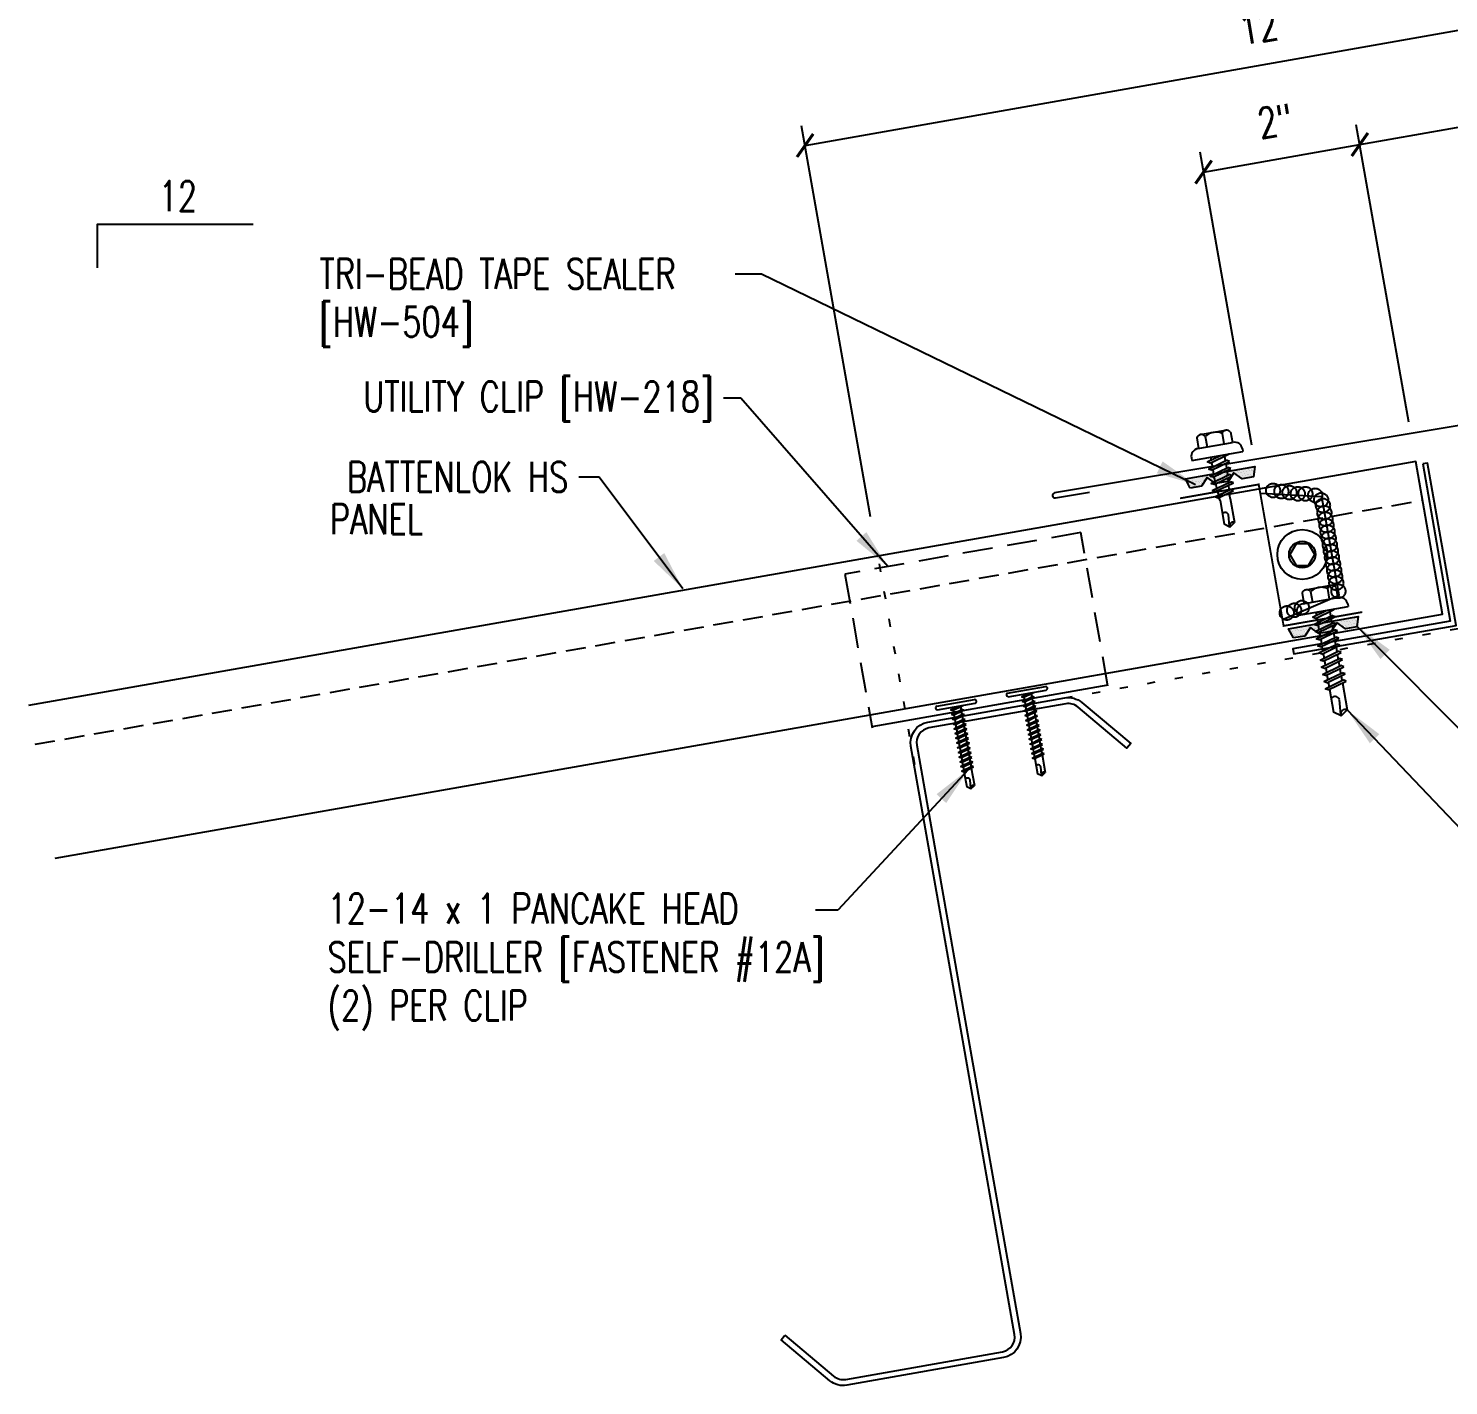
# Model space of a CAD drawing. Header units: inches. Extents: x 0.8 to 46.2, y 15.2 to 41.3.
# Drawn here: x 0.8 to 18.59, y 15.23 to 32.22 of the extents above; entities that cross this region are included whole.
import ezdxf
from ezdxf.enums import TextEntityAlignment as Align

# ---------------------------------------------------------------- set-up
doc = ezdxf.new("R2010")
doc.units = ezdxf.units.IN
doc.header["$MEASUREMENT"] = 0
for name, pattern in [('CENTER2', [1.125, 0.75, -0.125, 0.125, -0.125]), ('DASH2', [0.1875, 0.125, -0.0625]), ('DOT', [0.25, 0, -0.25]), ('HIDDEN2', [0.1875, 0.125, -0.0625])]:
    doc.linetypes.add(name, pattern=pattern)
for name, color, linetype in [('clip', 5, 'Continuous'), ('CLO', 3, 'Continuous'), ('DIM', 2, 'Continuous'), ('FASTENER', 9, 'Continuous'), ('MARK', 1, 'Continuous'), ('PANEL', 11, 'Continuous'), ('PURLIN', 1, 'Continuous'), ('SEALANT', 253, 'CENTER2'), ('STLA', 12, 'Continuous'), ('TAPE', 8, 'Continuous'), ('TEXT', 2, 'Continuous'), ('TRIM', 6, 'Continuous')]:
    doc.layers.add(name, color=color, linetype=linetype)
doc.styles.add('TEXT1', font='ROMANS.shx', dxfattribs={"width": 0.75, "height": 0.375})
doc.dimstyles.new('DETAIL', dxfattribs={"dimscale": 4, "dimtxt": 0.375, "dimasz": 0.0625, "dimexe": 0.0625, "dimexo": 0.125, "dimgap": 0.0625, "dimtad": 1, "dimdec": 4, "dimzin": 3, "dimdsep": 46, "dimlunit": 4, "dimtxsty": 'TEXT1', "dimblk": 'ARCHTICK', "dimcen": 0.0625, "dimclrd": 7, "dimclre": 7, "dimclrt": 2, "dimadec": 0, "dimazin": 0, "dimtfac": 0.59375, "dimtdec": 4, "dimtmove": 0, "dimatfit": 3, "dimfxl": 0, "dimfrac": 2, "dimtolj": 1, "dimtzin": 3, "dimarcsym": 0})
doc.dimstyles.new('DETAIL$7', dxfattribs={"dimscale": 4, "dimtxt": 0.375, "dimasz": 0.125, "dimexe": 0.0625, "dimexo": 0.125, "dimgap": 0.0625, "dimtad": 1, "dimdec": 4, "dimzin": 3, "dimdsep": 46, "dimlunit": 4, "dimtxsty": 'TEXT1', "dimblk": 'ARCHTICK', "dimcen": 0.0625, "dimclrd": 7, "dimclre": 7, "dimclrt": 2, "dimadec": 0, "dimazin": 0, "dimtfac": 0.59375, "dimtdec": 4, "dimtmove": 0, "dimatfit": 3, "dimfxl": 0, "dimfrac": 2, "dimtolj": 1, "dimtzin": 3, "dimarcsym": 0})

# ---------------------------------------------------------------- blocks, each defined once
blk = doc.blocks.new('_ArchTick')
at = {"color": 0, "linetype": 'ByBlock', "const_width": 0.15}
blk.add_lwpolyline([(-0.5, -0.5), (0.5, 0.5)], dxfattribs=at)
blk = doc.blocks.new('*D14')
at = {"layer": 'DEFPOINTS', "color": 0}
for p in [(22.444, 31.64), (18.175, 26.794), (23.517, 25.557)]:
    blk.add_point(p, dxfattribs=at)
at = {"layer": 'DIM', "color": 7, "lineweight": -2}
for p, q in [((23.43, 26.049), (22.4, 31.887)), ((17.475, 30.764), (22.444, 31.64)), ((18.088, 27.286), (17.431, 31.01))]:
    blk.add_line(p, q, dxfattribs=at)
at = {"layer": 'DIM', "color": 7, "lineweight": -2, "xscale": 0.25, "yscale": 0.25, "zscale": 0.25}
for p, rotation in [((22.444, 31.64), 10.00000000000004), ((17.475, 30.764), 190.0000000000001)]:
    blk.add_blockref('_ArchTick', p, dxfattribs=dict(at, rotation=rotation))
at = {"layer": 'DIM', "color": 2, "insert": (19.877, 31.668), "char_height": 0.375, "attachment_point": 5, "rotation": 10, "style": 'TEXT1'}
blk.add_mtext('\\A1;5"', dxfattribs=at)
blk = doc.blocks.new('*D15')
at = {"layer": 'DEFPOINTS', "color": 0}
for p in [(22.237, 32.816), (11.436, 25.609), (23.517, 25.557)]:
    blk.add_point(p, dxfattribs=at)
at = {"layer": 'DIM', "color": 7, "lineweight": -2}
for p, q in [((23.43, 26.049), (22.193, 33.062)), ((10.529, 30.752), (22.237, 32.816)), ((11.349, 26.101), (10.485, 30.998))]:
    blk.add_line(p, q, dxfattribs=at)
at = {"layer": 'DIM', "color": 7, "lineweight": -2, "xscale": 0.25, "yscale": 0.25, "zscale": 0.25}
for p, rotation in [((22.237, 32.816), 10.00000000000004), ((10.529, 30.752), 190.0000000000001)]:
    blk.add_blockref('_ArchTick', p, dxfattribs=dict(at, rotation=rotation))
at = {"layer": 'DIM', "color": 2, "insert": (16.301, 32.25), "char_height": 0.375, "attachment_point": 5, "rotation": 10, "style": 'TEXT1'}
blk.add_mtext('\\A1;12"', dxfattribs=at)
blk = doc.blocks.new('*D16')
at = {"layer": 'DEFPOINTS', "color": 0}
for p in [(17.475, 30.764), (18.175, 26.794), (16.209, 26.509)]:
    blk.add_point(p, dxfattribs=at)
at = {"layer": 'DIM', "color": 7, "lineweight": -2}
for p, q in [((18.088, 27.286), (17.431, 31.01)), ((16.122, 27.001), (15.476, 30.666)), ((15.519, 30.419), (17.475, 30.764))]:
    blk.add_line(p, q, dxfattribs=at)
at = {"layer": 'DIM', "color": 7, "lineweight": -2, "xscale": 0.25, "yscale": 0.25, "zscale": 0.25}
for p, rotation in [((17.475, 30.764), 10.00000000000004), ((15.519, 30.419), 190.0000000000001)]:
    blk.add_blockref('_ArchTick', p, dxfattribs=dict(at, rotation=rotation))
at = {"layer": 'DIM', "color": 2, "insert": (16.415, 31.058), "char_height": 0.375, "attachment_point": 5, "rotation": 10, "style": 'TEXT1'}
blk.add_mtext('\\A1;2"', dxfattribs=at)
blk = doc.blocks.new('A$C23AA14D5')
at = {"layer": 'CLO', "const_width": 0.0239}
blk.add_lwpolyline([(2.284, 0.187), (1.299, 0.014), (0.987, 1.785), (0.002, 1.611)], dxfattribs=at)
at = {"layer": 'CLO'}
blk.add_lwpolyline([(1.285, 0.094), (1.993, 0.397), (1.776, 1.628), (1.007, 1.67)], dxfattribs=at)
blk = doc.blocks.new('MB_DW4')
at = {"layer": 'FASTENER'}
for p, q in [((-0.217, 0.305), (-0.217, 0.171)), ((-0.163, 0.337), (0.159, 0.337)), ((-0.108, 0.305), (-0.108, 0.171)), ((0.105, 0.305), (0.105, 0.171)), ((0.214, 0.305), (0.214, 0.171)), ((-0.326, 0.071), (-0.326, 0.037)), ((-0.326, 0.037), (0.322, 0.037)), ((-0.226, 0.171), (0.214, 0.171)), ((-0.141, -0.014), (0.037, 0.037)), ((-0.105, -0.034), (0.137, 0.035)), ((-0.088, 0.037), (-0.088, 0.001)), ((-0.088, 0.037), (0.085, 0.037)), ((0.085, 0.037), (0.134, 0.037)), ((0.085, 0.02), (0.085, -0.041)), ((0.137, 0.035), (0.134, 0.037)), ((0.322, 0.071), (0.322, 0.037)), ((-0.105, -0.034), (-0.141, -0.014)), ((-0.141, -0.105), (0.102, -0.036)), ((-0.105, -0.125), (-0.141, -0.105)), ((-0.141, -0.196), (0.102, -0.127)), ((-0.105, -0.125), (0.137, -0.056)), ((-0.105, -0.216), (0.137, -0.147)), ((-0.088, -0.029), (-0.088, -0.09)), ((-0.088, -0.12), (-0.088, -0.181)), ((0.085, -0.071), (0.085, -0.131)), ((0.085, -0.162), (0.085, -0.211)), ((0.137, -0.056), (0.102, -0.036)), ((0.137, -0.147), (0.102, -0.127)), ((-0.105, -0.216), (-0.141, -0.196)), ((-0.141, -0.287), (0.102, -0.217)), ((-0.105, -0.307), (-0.141, -0.287)), ((-0.141, -0.378), (0.102, -0.308)), ((-0.105, -0.307), (0.137, -0.238)), ((-0.105, -0.398), (0.137, -0.328)), ((-0.084, -0.27), (-0.088, -0.211)), ((-0.078, -0.36), (-0.082, -0.3)), ((0.071, -0.408), (0.075, -0.346)), ((0.077, -0.315), (0.082, -0.253)), ((0.084, -0.223), (0.085, -0.211)), ((0.137, -0.238), (0.102, -0.217)), ((0.137, -0.328), (0.102, -0.308)), ((-0.105, -0.398), (-0.141, -0.378)), ((-0.122, -0.463), (0.089, -0.403)), ((-0.086, -0.483), (-0.122, -0.463)), ((-0.086, -0.483), (0.124, -0.423)), ((-0.071, -0.449), (-0.075, -0.389)), ((-0.066, -0.516), (-0.069, -0.478)), ((-0.066, -0.516), (-0.066, -0.82)), ((0.063, -0.515), (0.068, -0.439)), ((0.063, -0.516), (0.063, -0.82)), ((0.124, -0.423), (0.089, -0.403)), ((-0.002, -0.866), (-0.066, -0.82)), ((-0.003, -0.854), (0.009, -0.714)), ((-0.002, -0.866), (0.063, -0.82))]:
    blk.add_line(p, q, dxfattribs=at)
for centre, radius, start, end in [((-0.163, 0.274), 0.0628, 29.8754, 150.1246), ((-0.002, 0.141), 0.196, 56.9974, 123.0026), ((0.159, 0.274), 0.0628, 29.8754, 150.1246), ((-0.226, 0.071), 0.1, 90, 180), ((0.222, 0.071), 0.1, 0, 90), ((0.073, -0.516), 0.01, 175.9484, 180), ((-0.036, -0.723), 0.0461, 11.1445, 130.906), ((0.039, -0.855), 0.0422, 55.4585, 194.8454)]:
    blk.add_arc(centre, radius, start, end, dxfattribs=at)
blk = doc.blocks.new('*X6')
at = {"color": 0}
for p, q in [((-0.434, 0.135), (-0.434, 0.135)), ((-0.434, 0.123), (-0.434, 0.123)), ((-0.422, 0.141), (-0.422, 0.141)), ((-0.422, 0.129), (-0.422, 0.129)), ((-0.422, 0.117), (-0.422, 0.117)), ((-0.422, 0.105), (-0.422, 0.105)), ((-0.422, 0.094), (-0.422, 0.094)), ((-0.422, 0.082), (-0.422, 0.082)), ((-0.41, 0.135), (-0.41, 0.135)), ((-0.41, 0.123), (-0.41, 0.123)), ((-0.41, 0.111), (-0.41, 0.111)), ((-0.41, 0.1), (-0.41, 0.1)), ((-0.41, 0.088), (-0.41, 0.088)), ((-0.41, 0.076), (-0.41, 0.076)), ((-0.41, 0.064), (-0.41, 0.064)), ((-0.41, 0.053), (-0.41, 0.053)), ((-0.41, 0.041), (-0.41, 0.041)), ((-0.398, 0.141), (-0.398, 0.141)), ((-0.398, 0.129), (-0.398, 0.129)), ((-0.398, 0.117), (-0.398, 0.117)), ((-0.398, 0.105), (-0.398, 0.105)), ((-0.398, 0.094), (-0.398, 0.094)), ((-0.398, 0.082), (-0.398, 0.082)), ((-0.398, 0.07), (-0.398, 0.07)), ((-0.398, 0.059), (-0.398, 0.059)), ((-0.398, 0.047), (-0.398, 0.047)), ((-0.398, 0.035), (-0.398, 0.035)), ((-0.398, 0.023), (-0.398, 0.023)), ((-0.387, 0.135), (-0.387, 0.135)), ((-0.387, 0.123), (-0.387, 0.123)), ((-0.387, 0.111), (-0.387, 0.111)), ((-0.387, 0.1), (-0.387, 0.1)), ((-0.387, 0.088), (-0.387, 0.088)), ((-0.387, 0.076), (-0.387, 0.076)), ((-0.387, 0.064), (-0.387, 0.064)), ((-0.387, 0.053), (-0.387, 0.053)), ((-0.387, 0.041), (-0.387, 0.041)), ((-0.387, 0.029), (-0.387, 0.029)), ((-0.375, 0.141), (-0.375, 0.141)), ((-0.375, 0.129), (-0.375, 0.129)), ((-0.375, 0.117), (-0.375, 0.117)), ((-0.375, 0.105), (-0.375, 0.105)), ((-0.375, 0.094), (-0.375, 0.094)), ((-0.375, 0.082), (-0.375, 0.082)), ((-0.375, 0.07), (-0.375, 0.07)), ((-0.375, 0.059), (-0.375, 0.059)), ((-0.375, 0.047), (-0.375, 0.047)), ((-0.375, 0.035), (-0.375, 0.035)), ((-0.375, 0.023), (-0.375, 0.023)), ((-0.363, 0.135), (-0.363, 0.135)), ((-0.363, 0.123), (-0.363, 0.123)), ((-0.363, 0.111), (-0.363, 0.111)), ((-0.363, 0.1), (-0.363, 0.1)), ((-0.363, 0.088), (-0.363, 0.088)), ((-0.363, 0.076), (-0.363, 0.076)), ((-0.363, 0.064), (-0.363, 0.064)), ((-0.363, 0.053), (-0.363, 0.053)), ((-0.363, 0.041), (-0.363, 0.041)), ((-0.363, 0.029), (-0.363, 0.029)), ((-0.352, 0.141), (-0.352, 0.141)), ((-0.352, 0.129), (-0.352, 0.129)), ((-0.352, 0.117), (-0.352, 0.117)), ((-0.352, 0.105), (-0.352, 0.105)), ((-0.352, 0.094), (-0.352, 0.094)), ((-0.352, 0.082), (-0.352, 0.082)), ((-0.352, 0.07), (-0.352, 0.07)), ((-0.352, 0.059), (-0.352, 0.059)), ((-0.352, 0.047), (-0.352, 0.047)), ((-0.352, 0.035), (-0.352, 0.035)), ((-0.352, 0.023), (-0.352, 0.023)), ((-0.34, 0.135), (-0.34, 0.135)), ((-0.34, 0.123), (-0.34, 0.123)), ((-0.34, 0.111), (-0.34, 0.111)), ((-0.34, 0.1), (-0.34, 0.1)), ((-0.34, 0.088), (-0.34, 0.088)), ((-0.34, 0.076), (-0.34, 0.076)), ((-0.34, 0.064), (-0.34, 0.064)), ((-0.34, 0.053), (-0.34, 0.053)), ((-0.34, 0.041), (-0.34, 0.041)), ((-0.34, 0.029), (-0.34, 0.029)), ((-0.328, 0.141), (-0.328, 0.141)), ((-0.328, 0.129), (-0.328, 0.129)), ((-0.328, 0.117), (-0.328, 0.117)), ((-0.328, 0.105), (-0.328, 0.105)), ((-0.328, 0.094), (-0.328, 0.094)), ((-0.328, 0.082), (-0.328, 0.082)), ((-0.328, 0.07), (-0.328, 0.07)), ((-0.328, 0.059), (-0.328, 0.059)), ((-0.328, 0.047), (-0.328, 0.047)), ((-0.328, 0.035), (-0.328, 0.035)), ((-0.328, 0.023), (-0.328, 0.023)), ((-0.316, 0.135), (-0.316, 0.135)), ((-0.316, 0.123), (-0.316, 0.123)), ((-0.316, 0.111), (-0.316, 0.111)), ((-0.316, 0.1), (-0.316, 0.1)), ((-0.316, 0.088), (-0.316, 0.088)), ((-0.316, 0.076), (-0.316, 0.076)), ((-0.316, 0.064), (-0.316, 0.064)), ((-0.316, 0.053), (-0.316, 0.053)), ((-0.316, 0.041), (-0.316, 0.041)), ((-0.316, 0.029), (-0.316, 0.029)), ((-0.305, 0.141), (-0.305, 0.141)), ((-0.305, 0.129), (-0.305, 0.129)), ((-0.305, 0.117), (-0.305, 0.117)), ((-0.305, 0.105), (-0.305, 0.105)), ((-0.305, 0.094), (-0.305, 0.094)), ((-0.305, 0.082), (-0.305, 0.082)), ((-0.305, 0.07), (-0.305, 0.07)), ((-0.305, 0.059), (-0.305, 0.059)), ((-0.305, 0.047), (-0.305, 0.047)), ((-0.305, 0.035), (-0.305, 0.035)), ((-0.305, 0.023), (-0.305, 0.023)), ((-0.293, 0.135), (-0.293, 0.135)), ((-0.293, 0.123), (-0.293, 0.123)), ((-0.293, 0.111), (-0.293, 0.111)), ((-0.293, 0.1), (-0.293, 0.1)), ((-0.293, 0.088), (-0.293, 0.088)), ((-0.293, 0.076), (-0.293, 0.076)), ((-0.293, 0.064), (-0.293, 0.064)), ((-0.293, 0.053), (-0.293, 0.053)), ((-0.293, 0.041), (-0.293, 0.041)), ((-0.293, 0.029), (-0.293, 0.029)), ((-0.281, 0.141), (-0.281, 0.141)), ((-0.281, 0.129), (-0.281, 0.129)), ((-0.281, 0.117), (-0.281, 0.117)), ((-0.281, 0.105), (-0.281, 0.105)), ((-0.281, 0.094), (-0.281, 0.094)), ((-0.281, 0.082), (-0.281, 0.082)), ((-0.281, 0.07), (-0.281, 0.07)), ((-0.281, 0.059), (-0.281, 0.059)), ((-0.281, 0.047), (-0.281, 0.047)), ((-0.281, 0.035), (-0.281, 0.035)), ((-0.281, 0.023), (-0.281, 0.023)), ((-0.27, 0.135), (-0.27, 0.135)), ((-0.27, 0.123), (-0.27, 0.123)), ((-0.27, 0.111), (-0.27, 0.111)), ((-0.27, 0.1), (-0.27, 0.1)), ((-0.27, 0.088), (-0.27, 0.088)), ((-0.27, 0.076), (-0.27, 0.076)), ((-0.27, 0.064), (-0.27, 0.064)), ((-0.27, 0.053), (-0.27, 0.053)), ((-0.27, 0.041), (-0.27, 0.041)), ((-0.27, 0.029), (-0.27, 0.029)), ((-0.258, 0.141), (-0.258, 0.141)), ((-0.258, 0.129), (-0.258, 0.129)), ((-0.258, 0.117), (-0.258, 0.117)), ((-0.258, 0.105), (-0.258, 0.105)), ((-0.258, 0.094), (-0.258, 0.094)), ((-0.258, 0.082), (-0.258, 0.082)), ((-0.258, 0.07), (-0.258, 0.07)), ((-0.258, 0.059), (-0.258, 0.059)), ((-0.258, 0.047), (-0.258, 0.047)), ((-0.258, 0.035), (-0.258, 0.035)), ((-0.258, 0.023), (-0.258, 0.023)), ((-0.246, 0.135), (-0.246, 0.135)), ((-0.246, 0.123), (-0.246, 0.123)), ((-0.246, 0.111), (-0.246, 0.111)), ((-0.246, 0.1), (-0.246, 0.1)), ((-0.246, 0.088), (-0.246, 0.088)), ((-0.246, 0.076), (-0.246, 0.076)), ((-0.246, 0.064), (-0.246, 0.064)), ((-0.246, 0.053), (-0.246, 0.053)), ((-0.246, 0.041), (-0.246, 0.041)), ((-0.234, 0.141), (-0.234, 0.141)), ((-0.234, 0.129), (-0.234, 0.129)), ((-0.234, 0.117), (-0.234, 0.117)), ((-0.234, 0.105), (-0.234, 0.105)), ((-0.234, 0.094), (-0.234, 0.094)), ((-0.234, 0.082), (-0.234, 0.082)), ((-0.234, 0.07), (-0.234, 0.07)), ((-0.234, 0.059), (-0.234, 0.059)), ((-0.234, 0.047), (-0.234, 0.047)), ((-0.223, 0.135), (-0.223, 0.135)), ((-0.223, 0.123), (-0.223, 0.123)), ((-0.223, 0.111), (-0.223, 0.111)), ((-0.223, 0.1), (-0.223, 0.1)), ((-0.223, 0.088), (-0.223, 0.088)), ((-0.223, 0.076), (-0.223, 0.076)), ((-0.223, 0.064), (-0.223, 0.064)), ((-0.211, 0.141), (-0.211, 0.141)), ((-0.211, 0.129), (-0.211, 0.129)), ((-0.211, 0.117), (-0.211, 0.117)), ((-0.211, 0.105), (-0.211, 0.105)), ((-0.211, 0.094), (-0.211, 0.094)), ((-0.211, 0.082), (-0.211, 0.082)), ((-0.211, 0.07), (-0.211, 0.07)), ((-0.199, 0.135), (-0.199, 0.135)), ((-0.199, 0.123), (-0.199, 0.123)), ((-0.199, 0.111), (-0.199, 0.111)), ((-0.199, 0.1), (-0.199, 0.1)), ((-0.199, 0.088), (-0.199, 0.088)), ((-0.188, 0.141), (-0.188, 0.141)), ((-0.188, 0.129), (-0.188, 0.129)), ((-0.188, 0.117), (-0.188, 0.117)), ((-0.188, 0.105), (-0.188, 0.105)), ((-0.188, 0.094), (-0.188, 0.094)), ((-0.176, 0.135), (-0.176, 0.135)), ((-0.176, 0.123), (-0.176, 0.123)), ((-0.176, 0.111), (-0.176, 0.111)), ((-0.164, 0.141), (-0.164, 0.141)), ((-0.164, 0.129), (-0.164, 0.129)), ((-0.164, 0.117), (-0.164, 0.117)), ((-0.164, 0.105), (-0.164, 0.105)), ((-0.152, 0.135), (-0.152, 0.135)), ((-0.152, 0.123), (-0.152, 0.123)), ((-0.152, 0.111), (-0.152, 0.111)), ((-0.152, 0.1), (-0.152, 0.1)), ((-0.141, 0.141), (-0.141, 0.141)), ((-0.141, 0.129), (-0.141, 0.129)), ((-0.141, 0.117), (-0.141, 0.117)), ((-0.141, 0.105), (-0.141, 0.105)), ((-0.141, 0.094), (-0.141, 0.094)), ((-0.141, 0.082), (-0.141, 0.082)), ((-0.129, 0.135), (-0.129, 0.135)), ((-0.129, 0.123), (-0.129, 0.123)), ((-0.129, 0.111), (-0.129, 0.111)), ((-0.129, 0.1), (-0.129, 0.1)), ((-0.129, 0.088), (-0.129, 0.088)), ((-0.129, 0.076), (-0.129, 0.076)), ((-0.117, 0.141), (-0.117, 0.141)), ((-0.117, 0.129), (-0.117, 0.129)), ((-0.117, 0.117), (-0.117, 0.117)), ((-0.117, 0.105), (-0.117, 0.105)), ((-0.117, 0.094), (-0.117, 0.094)), ((-0.117, 0.082), (-0.117, 0.082)), ((-0.117, 0.07), (-0.117, 0.07)), ((-0.117, 0.059), (-0.117, 0.059)), ((-0.105, 0.135), (-0.105, 0.135)), ((-0.105, 0.123), (-0.105, 0.123)), ((-0.105, 0.111), (-0.105, 0.111)), ((-0.105, 0.1), (-0.105, 0.1)), ((-0.105, 0.088), (-0.105, 0.088)), ((-0.105, 0.076), (-0.105, 0.076)), ((-0.105, 0.064), (-0.105, 0.064)), ((-0.105, 0.053), (-0.105, 0.053)), ((-0.094, 0.141), (-0.094, 0.141)), ((-0.094, 0.129), (-0.094, 0.129)), ((-0.094, 0.117), (-0.094, 0.117)), ((-0.094, 0.105), (-0.094, 0.105)), ((-0.094, 0.094), (-0.094, 0.094)), ((-0.094, 0.082), (-0.094, 0.082)), ((-0.094, 0.07), (-0.094, 0.07)), ((-0.094, 0.059), (-0.094, 0.059)), ((-0.094, 0.047), (-0.094, 0.047)), ((-0.094, 0.035), (-0.094, 0.035)), ((-0.082, 0.135), (-0.082, 0.135)), ((-0.082, 0.123), (-0.082, 0.123)), ((-0.082, 0.111), (-0.082, 0.111)), ((-0.082, 0.1), (-0.082, 0.1)), ((-0.082, 0.088), (-0.082, 0.088)), ((-0.082, 0.076), (-0.082, 0.076)), ((-0.082, 0.064), (-0.082, 0.064)), ((-0.082, 0.053), (-0.082, 0.053)), ((-0.082, 0.041), (-0.082, 0.041)), ((-0.082, 0.029), (-0.082, 0.029)), ((-0.07, 0.141), (-0.07, 0.141)), ((-0.07, 0.129), (-0.07, 0.129)), ((-0.07, 0.117), (-0.07, 0.117)), ((-0.07, 0.105), (-0.07, 0.105)), ((-0.07, 0.094), (-0.07, 0.094)), ((-0.07, 0.082), (-0.07, 0.082)), ((-0.07, 0.07), (-0.07, 0.07)), ((-0.07, 0.059), (-0.07, 0.059)), ((-0.07, 0.047), (-0.07, 0.047)), ((-0.07, 0.035), (-0.07, 0.035)), ((-0.07, 0.023), (-0.07, 0.023)), ((-0.059, 0.135), (-0.059, 0.135)), ((-0.059, 0.123), (-0.059, 0.123)), ((-0.059, 0.111), (-0.059, 0.111)), ((-0.059, 0.1), (-0.059, 0.1)), ((-0.059, 0.088), (-0.059, 0.088)), ((-0.059, 0.076), (-0.059, 0.076)), ((-0.059, 0.064), (-0.059, 0.064)), ((-0.059, 0.053), (-0.059, 0.053)), ((-0.059, 0.041), (-0.059, 0.041)), ((-0.059, 0.029), (-0.059, 0.029)), ((-0.047, 0.141), (-0.047, 0.141)), ((-0.047, 0.129), (-0.047, 0.129)), ((-0.047, 0.117), (-0.047, 0.117)), ((-0.047, 0.105), (-0.047, 0.105)), ((-0.047, 0.094), (-0.047, 0.094)), ((-0.047, 0.082), (-0.047, 0.082)), ((-0.047, 0.07), (-0.047, 0.07)), ((-0.047, 0.059), (-0.047, 0.059)), ((-0.047, 0.047), (-0.047, 0.047)), ((-0.047, 0.035), (-0.047, 0.035)), ((-0.047, 0.023), (-0.047, 0.023)), ((-0.035, 0.135), (-0.035, 0.135)), ((-0.035, 0.123), (-0.035, 0.123)), ((-0.035, 0.111), (-0.035, 0.111)), ((-0.035, 0.1), (-0.035, 0.1)), ((-0.035, 0.088), (-0.035, 0.088)), ((-0.035, 0.076), (-0.035, 0.076)), ((-0.035, 0.064), (-0.035, 0.064)), ((-0.035, 0.053), (-0.035, 0.053)), ((-0.035, 0.041), (-0.035, 0.041)), ((-0.035, 0.029), (-0.035, 0.029)), ((-0.023, 0.141), (-0.023, 0.141)), ((-0.023, 0.129), (-0.023, 0.129)), ((-0.023, 0.117), (-0.023, 0.117)), ((-0.023, 0.105), (-0.023, 0.105)), ((-0.023, 0.094), (-0.023, 0.094)), ((-0.023, 0.082), (-0.023, 0.082)), ((-0.023, 0.07), (-0.023, 0.07)), ((-0.023, 0.059), (-0.023, 0.059)), ((-0.023, 0.047), (-0.023, 0.047)), ((-0.023, 0.035), (-0.023, 0.035)), ((-0.023, 0.023), (-0.023, 0.023)), ((-0.012, 0.135), (-0.012, 0.135)), ((-0.012, 0.123), (-0.012, 0.123)), ((-0.012, 0.111), (-0.012, 0.111)), ((-0.012, 0.1), (-0.012, 0.1)), ((-0.012, 0.088), (-0.012, 0.088)), ((-0.012, 0.076), (-0.012, 0.076)), ((-0.012, 0.064), (-0.012, 0.064)), ((-0.012, 0.053), (-0.012, 0.053)), ((-0.012, 0.041), (-0.012, 0.041)), ((-0.012, 0.029), (-0.012, 0.029)), ((0, 0.141), (0, 0.141)), ((0, 0.129), (0, 0.129)), ((0, 0.117), (0, 0.117)), ((0, 0.105), (0, 0.105)), ((0, 0.094), (0, 0.094)), ((0, 0.082), (0, 0.082)), ((0, 0.07), (0, 0.07)), ((0, 0.059), (0, 0.059)), ((0, 0.047), (0, 0.047)), ((0, 0.035), (0, 0.035)), ((0, 0.023), (0, 0.023)), ((0.012, 0.135), (0.012, 0.135)), ((0.012, 0.123), (0.012, 0.123)), ((0.012, 0.111), (0.012, 0.111)), ((0.012, 0.1), (0.012, 0.1)), ((0.012, 0.088), (0.012, 0.088)), ((0.012, 0.076), (0.012, 0.076)), ((0.012, 0.064), (0.012, 0.064)), ((0.012, 0.053), (0.012, 0.053)), ((0.012, 0.041), (0.012, 0.041)), ((0.012, 0.029), (0.012, 0.029)), ((0.023, 0.141), (0.023, 0.141)), ((0.023, 0.129), (0.023, 0.129)), ((0.023, 0.117), (0.023, 0.117)), ((0.023, 0.105), (0.023, 0.105)), ((0.023, 0.094), (0.023, 0.094)), ((0.023, 0.082), (0.023, 0.082)), ((0.023, 0.07), (0.023, 0.07)), ((0.023, 0.059), (0.023, 0.059)), ((0.023, 0.047), (0.023, 0.047)), ((0.023, 0.035), (0.023, 0.035)), ((0.023, 0.023), (0.023, 0.023)), ((0.035, 0.135), (0.035, 0.135)), ((0.035, 0.123), (0.035, 0.123)), ((0.035, 0.111), (0.035, 0.111)), ((0.035, 0.1), (0.035, 0.1)), ((0.035, 0.088), (0.035, 0.088)), ((0.035, 0.076), (0.035, 0.076)), ((0.035, 0.064), (0.035, 0.064)), ((0.035, 0.053), (0.035, 0.053)), ((0.035, 0.041), (0.035, 0.041)), ((0.035, 0.029), (0.035, 0.029)), ((0.047, 0.141), (0.047, 0.141)), ((0.047, 0.129), (0.047, 0.129)), ((0.047, 0.117), (0.047, 0.117)), ((0.047, 0.105), (0.047, 0.105)), ((0.047, 0.094), (0.047, 0.094)), ((0.047, 0.082), (0.047, 0.082)), ((0.047, 0.07), (0.047, 0.07)), ((0.047, 0.059), (0.047, 0.059)), ((0.047, 0.047), (0.047, 0.047)), ((0.047, 0.035), (0.047, 0.035)), ((0.047, 0.023), (0.047, 0.023)), ((0.059, 0.135), (0.059, 0.135)), ((0.059, 0.123), (0.059, 0.123)), ((0.059, 0.111), (0.059, 0.111)), ((0.059, 0.1), (0.059, 0.1)), ((0.059, 0.088), (0.059, 0.088)), ((0.059, 0.076), (0.059, 0.076)), ((0.059, 0.064), (0.059, 0.064)), ((0.059, 0.053), (0.059, 0.053)), ((0.059, 0.041), (0.059, 0.041)), ((0.059, 0.029), (0.059, 0.029)), ((0.07, 0.141), (0.07, 0.141)), ((0.07, 0.129), (0.07, 0.129)), ((0.07, 0.117), (0.07, 0.117)), ((0.07, 0.105), (0.07, 0.105)), ((0.07, 0.094), (0.07, 0.094)), ((0.07, 0.082), (0.07, 0.082)), ((0.07, 0.07), (0.07, 0.07)), ((0.07, 0.059), (0.07, 0.059)), ((0.07, 0.047), (0.07, 0.047)), ((0.07, 0.035), (0.07, 0.035)), ((0.07, 0.023), (0.07, 0.023)), ((0.082, 0.135), (0.082, 0.135)), ((0.082, 0.123), (0.082, 0.123)), ((0.082, 0.111), (0.082, 0.111)), ((0.082, 0.1), (0.082, 0.1)), ((0.082, 0.088), (0.082, 0.088)), ((0.082, 0.076), (0.082, 0.076)), ((0.082, 0.064), (0.082, 0.064)), ((0.082, 0.053), (0.082, 0.053)), ((0.082, 0.041), (0.082, 0.041)), ((0.082, 0.029), (0.082, 0.029)), ((0.094, 0.141), (0.094, 0.141)), ((0.094, 0.129), (0.094, 0.129)), ((0.094, 0.117), (0.094, 0.117)), ((0.094, 0.105), (0.094, 0.105)), ((0.094, 0.094), (0.094, 0.094)), ((0.094, 0.082), (0.094, 0.082)), ((0.094, 0.07), (0.094, 0.07)), ((0.094, 0.059), (0.094, 0.059)), ((0.094, 0.047), (0.094, 0.047)), ((0.094, 0.035), (0.094, 0.035)), ((0.105, 0.135), (0.105, 0.135)), ((0.105, 0.123), (0.105, 0.123)), ((0.105, 0.111), (0.105, 0.111)), ((0.105, 0.1), (0.105, 0.1)), ((0.105, 0.088), (0.105, 0.088)), ((0.105, 0.076), (0.105, 0.076)), ((0.105, 0.064), (0.105, 0.064)), ((0.105, 0.053), (0.105, 0.053)), ((0.117, 0.141), (0.117, 0.141)), ((0.117, 0.129), (0.117, 0.129)), ((0.117, 0.117), (0.117, 0.117)), ((0.117, 0.105), (0.117, 0.105)), ((0.117, 0.094), (0.117, 0.094)), ((0.117, 0.082), (0.117, 0.082)), ((0.117, 0.07), (0.117, 0.07)), ((0.117, 0.059), (0.117, 0.059)), ((0.129, 0.135), (0.129, 0.135)), ((0.129, 0.123), (0.129, 0.123)), ((0.129, 0.111), (0.129, 0.111)), ((0.129, 0.1), (0.129, 0.1)), ((0.129, 0.088), (0.129, 0.088)), ((0.129, 0.076), (0.129, 0.076)), ((0.141, 0.141), (0.141, 0.141)), ((0.141, 0.129), (0.141, 0.129)), ((0.141, 0.117), (0.141, 0.117)), ((0.141, 0.105), (0.141, 0.105)), ((0.141, 0.094), (0.141, 0.094)), ((0.141, 0.082), (0.141, 0.082)), ((0.152, 0.135), (0.152, 0.135)), ((0.152, 0.123), (0.152, 0.123)), ((0.152, 0.111), (0.152, 0.111)), ((0.152, 0.1), (0.152, 0.1)), ((0.164, 0.141), (0.164, 0.141)), ((0.164, 0.129), (0.164, 0.129)), ((0.164, 0.117), (0.164, 0.117)), ((0.164, 0.105), (0.164, 0.105)), ((0.176, 0.135), (0.176, 0.135)), ((0.176, 0.123), (0.176, 0.123)), ((0.176, 0.111), (0.176, 0.111)), ((0.188, 0.141), (0.188, 0.141)), ((0.188, 0.129), (0.188, 0.129)), ((0.188, 0.117), (0.188, 0.117)), ((0.188, 0.105), (0.188, 0.105)), ((0.188, 0.094), (0.188, 0.094)), ((0.199, 0.135), (0.199, 0.135)), ((0.199, 0.123), (0.199, 0.123)), ((0.199, 0.111), (0.199, 0.111)), ((0.199, 0.1), (0.199, 0.1)), ((0.199, 0.088), (0.199, 0.088)), ((0.211, 0.141), (0.211, 0.141)), ((0.211, 0.129), (0.211, 0.129)), ((0.211, 0.117), (0.211, 0.117)), ((0.211, 0.105), (0.211, 0.105)), ((0.211, 0.094), (0.211, 0.094)), ((0.211, 0.082), (0.211, 0.082)), ((0.211, 0.07), (0.211, 0.07)), ((0.223, 0.135), (0.223, 0.135)), ((0.223, 0.123), (0.223, 0.123)), ((0.223, 0.111), (0.223, 0.111)), ((0.223, 0.1), (0.223, 0.1)), ((0.223, 0.088), (0.223, 0.088)), ((0.223, 0.076), (0.223, 0.076)), ((0.223, 0.064), (0.223, 0.064)), ((0.234, 0.141), (0.234, 0.141)), ((0.234, 0.129), (0.234, 0.129)), ((0.234, 0.117), (0.234, 0.117)), ((0.234, 0.105), (0.234, 0.105)), ((0.234, 0.094), (0.234, 0.094)), ((0.234, 0.082), (0.234, 0.082)), ((0.234, 0.07), (0.234, 0.07)), ((0.234, 0.059), (0.234, 0.059)), ((0.234, 0.047), (0.234, 0.047)), ((0.246, 0.135), (0.246, 0.135)), ((0.246, 0.123), (0.246, 0.123)), ((0.246, 0.111), (0.246, 0.111)), ((0.246, 0.1), (0.246, 0.1)), ((0.246, 0.088), (0.246, 0.088)), ((0.246, 0.076), (0.246, 0.076)), ((0.246, 0.064), (0.246, 0.064)), ((0.246, 0.053), (0.246, 0.053)), ((0.246, 0.041), (0.246, 0.041)), ((0.258, 0.141), (0.258, 0.141)), ((0.258, 0.129), (0.258, 0.129)), ((0.258, 0.117), (0.258, 0.117)), ((0.258, 0.105), (0.258, 0.105)), ((0.258, 0.094), (0.258, 0.094)), ((0.258, 0.082), (0.258, 0.082)), ((0.258, 0.07), (0.258, 0.07)), ((0.258, 0.059), (0.258, 0.059)), ((0.258, 0.047), (0.258, 0.047)), ((0.258, 0.035), (0.258, 0.035)), ((0.258, 0.023), (0.258, 0.023)), ((0.27, 0.135), (0.27, 0.135)), ((0.27, 0.123), (0.27, 0.123)), ((0.27, 0.111), (0.27, 0.111)), ((0.27, 0.1), (0.27, 0.1)), ((0.27, 0.088), (0.27, 0.088)), ((0.27, 0.076), (0.27, 0.076)), ((0.27, 0.064), (0.27, 0.064)), ((0.27, 0.053), (0.27, 0.053)), ((0.27, 0.041), (0.27, 0.041)), ((0.27, 0.029), (0.27, 0.029)), ((0.281, 0.141), (0.281, 0.141)), ((0.281, 0.129), (0.281, 0.129)), ((0.281, 0.117), (0.281, 0.117)), ((0.281, 0.105), (0.281, 0.105)), ((0.281, 0.094), (0.281, 0.094)), ((0.281, 0.082), (0.281, 0.082)), ((0.281, 0.07), (0.281, 0.07)), ((0.281, 0.059), (0.281, 0.059)), ((0.281, 0.047), (0.281, 0.047)), ((0.281, 0.035), (0.281, 0.035)), ((0.281, 0.023), (0.281, 0.023)), ((0.293, 0.135), (0.293, 0.135)), ((0.293, 0.123), (0.293, 0.123)), ((0.293, 0.111), (0.293, 0.111)), ((0.293, 0.1), (0.293, 0.1)), ((0.293, 0.088), (0.293, 0.088)), ((0.293, 0.076), (0.293, 0.076)), ((0.293, 0.064), (0.293, 0.064)), ((0.293, 0.053), (0.293, 0.053)), ((0.293, 0.041), (0.293, 0.041)), ((0.293, 0.029), (0.293, 0.029)), ((0.305, 0.141), (0.305, 0.141)), ((0.305, 0.129), (0.305, 0.129)), ((0.305, 0.117), (0.305, 0.117)), ((0.305, 0.105), (0.305, 0.105)), ((0.305, 0.094), (0.305, 0.094)), ((0.305, 0.082), (0.305, 0.082)), ((0.305, 0.07), (0.305, 0.07)), ((0.305, 0.059), (0.305, 0.059)), ((0.305, 0.047), (0.305, 0.047)), ((0.305, 0.035), (0.305, 0.035)), ((0.305, 0.023), (0.305, 0.023)), ((0.316, 0.135), (0.316, 0.135)), ((0.316, 0.123), (0.316, 0.123)), ((0.316, 0.111), (0.316, 0.111)), ((0.316, 0.1), (0.316, 0.1)), ((0.316, 0.088), (0.316, 0.088)), ((0.316, 0.076), (0.316, 0.076)), ((0.316, 0.064), (0.316, 0.064)), ((0.316, 0.053), (0.316, 0.053)), ((0.316, 0.041), (0.316, 0.041)), ((0.316, 0.029), (0.316, 0.029)), ((0.328, 0.141), (0.328, 0.141)), ((0.328, 0.129), (0.328, 0.129)), ((0.328, 0.117), (0.328, 0.117)), ((0.328, 0.105), (0.328, 0.105)), ((0.328, 0.094), (0.328, 0.094)), ((0.328, 0.082), (0.328, 0.082)), ((0.328, 0.07), (0.328, 0.07)), ((0.328, 0.059), (0.328, 0.059)), ((0.328, 0.047), (0.328, 0.047)), ((0.328, 0.035), (0.328, 0.035)), ((0.328, 0.023), (0.328, 0.023)), ((0.34, 0.135), (0.34, 0.135)), ((0.34, 0.123), (0.34, 0.123)), ((0.34, 0.111), (0.34, 0.111)), ((0.34, 0.1), (0.34, 0.1)), ((0.34, 0.088), (0.34, 0.088)), ((0.34, 0.076), (0.34, 0.076)), ((0.34, 0.064), (0.34, 0.064)), ((0.34, 0.053), (0.34, 0.053)), ((0.34, 0.041), (0.34, 0.041)), ((0.34, 0.029), (0.34, 0.029)), ((0.352, 0.141), (0.352, 0.141)), ((0.352, 0.129), (0.352, 0.129)), ((0.352, 0.117), (0.352, 0.117)), ((0.352, 0.105), (0.352, 0.105)), ((0.352, 0.094), (0.352, 0.094)), ((0.352, 0.082), (0.352, 0.082)), ((0.352, 0.07), (0.352, 0.07)), ((0.352, 0.059), (0.352, 0.059)), ((0.352, 0.047), (0.352, 0.047)), ((0.352, 0.035), (0.352, 0.035)), ((0.352, 0.023), (0.352, 0.023)), ((0.363, 0.135), (0.363, 0.135)), ((0.363, 0.123), (0.363, 0.123)), ((0.363, 0.111), (0.363, 0.111)), ((0.363, 0.1), (0.363, 0.1)), ((0.363, 0.088), (0.363, 0.088)), ((0.363, 0.076), (0.363, 0.076)), ((0.363, 0.064), (0.363, 0.064)), ((0.363, 0.053), (0.363, 0.053)), ((0.363, 0.041), (0.363, 0.041)), ((0.363, 0.029), (0.363, 0.029)), ((0.375, 0.141), (0.375, 0.141)), ((0.375, 0.129), (0.375, 0.129)), ((0.375, 0.117), (0.375, 0.117)), ((0.375, 0.105), (0.375, 0.105)), ((0.375, 0.094), (0.375, 0.094)), ((0.375, 0.082), (0.375, 0.082)), ((0.375, 0.07), (0.375, 0.07)), ((0.375, 0.059), (0.375, 0.059)), ((0.375, 0.047), (0.375, 0.047)), ((0.375, 0.035), (0.375, 0.035)), ((0.375, 0.023), (0.375, 0.023)), ((0.387, 0.135), (0.387, 0.135)), ((0.387, 0.123), (0.387, 0.123)), ((0.387, 0.111), (0.387, 0.111)), ((0.387, 0.1), (0.387, 0.1)), ((0.387, 0.088), (0.387, 0.088)), ((0.387, 0.076), (0.387, 0.076)), ((0.387, 0.064), (0.387, 0.064)), ((0.387, 0.053), (0.387, 0.053)), ((0.387, 0.041), (0.387, 0.041)), ((0.387, 0.029), (0.387, 0.029)), ((0.398, 0.141), (0.398, 0.141)), ((0.398, 0.129), (0.398, 0.129)), ((0.398, 0.117), (0.398, 0.117)), ((0.398, 0.105), (0.398, 0.105)), ((0.398, 0.094), (0.398, 0.094)), ((0.398, 0.082), (0.398, 0.082)), ((0.398, 0.07), (0.398, 0.07)), ((0.398, 0.059), (0.398, 0.059)), ((0.398, 0.047), (0.398, 0.047)), ((0.398, 0.035), (0.398, 0.035)), ((0.398, 0.023), (0.398, 0.023)), ((0.41, 0.135), (0.41, 0.135)), ((0.41, 0.123), (0.41, 0.123)), ((0.41, 0.111), (0.41, 0.111)), ((0.41, 0.1), (0.41, 0.1)), ((0.41, 0.088), (0.41, 0.088)), ((0.41, 0.076), (0.41, 0.076)), ((0.41, 0.064), (0.41, 0.064)), ((0.41, 0.053), (0.41, 0.053)), ((0.41, 0.041), (0.41, 0.041)), ((0.422, 0.141), (0.422, 0.141)), ((0.422, 0.129), (0.422, 0.129)), ((0.422, 0.117), (0.422, 0.117)), ((0.422, 0.105), (0.422, 0.105)), ((0.422, 0.094), (0.422, 0.094)), ((0.422, 0.082), (0.422, 0.082)), ((0.434, 0.135), (0.434, 0.135)), ((0.434, 0.123), (0.434, 0.123))]:
    blk.add_line(p, q, dxfattribs=at)
blk = doc.blocks.new('MB_DBTAP')
at = {"layer": 'TAPE', "color": 9}
blk.add_lwpolyline([(-0.403, 0.018), (-0.442, 0.141), (0.442, 0.141), (0.403, 0.018), (0.26, 0.018), (0.17, 0.109), (0.079, 0.018), (0, 0.018), (-0.079, 0.018), (-0.17, 0.109), (-0.26, 0.018)], close=True, dxfattribs=at)
at = {"layer": 'TAPE', "color": 251}
blk.add_blockref('*X6', (0, 0), dxfattribs=at)
blk = doc.blocks.new('MB_516W')
blk.add_lwpolyline([(-0.078, 0.135), (-0.156, 0), (-0.078, -0.135), (0.078, -0.135), (0.156, 0), (0.078, 0.135)], close=True)
for radius in [0.312, 0.166]:
    blk.add_circle((0, 0), radius)
blk = doc.blocks.new('dsc-HW-504')
at = {"layer": 'TEXT', "style": 'TEXT1', "width": 0.75}
for s, p in [('TRI-BEAD TAPE SEALER', (0, 0)), ('[HW-504]', (0, -0.6))]:
    blk.add_text(s, height=0.375, dxfattribs=at).set_placement(p)
at = {"layer": 'TEXT', "style": 'TEXT1', "flags": 1}
for tag, p in [('COLOR', (0, -1.2)), ('CALC', (0, -1.2)), ('OPT1', (0, -1.2)), ('OPT2', (0, -1.2)), ('OPT3', (0, -1.2)), ('GAGE', (0, -1.2)), ('SHPLN', (0, -1.2)), ('PART', (0, -1.2)), ('DESCRIPTION', (0, -1.2)), ('MULTIPLE', (0, -1.2)), ('SPARE1', (0, -1.8)), ('SPARE2', (0, -1.8)), ('SPARE3', (0, -1.8)), ('SPARE4', (0, -1.8)), ('SPARE5', (0, -1.8)), ('SPARE6', (0, -1.8)), ('SPARE7', (0, -1.8)), ('SPARE8', (0, -1.8)), ('SPARE9', (0, -1.8)), ('SPARE10', (0, -1.8))]:
    blk.add_attdef(tag, p, '', height=0.375, dxfattribs=at)
blk = doc.blocks.new('slopl1')
at = {"layer": 'MARK', "color": 6}
blk.add_lwpolyline([(0, 0), (0, 0.1368), (0.4871, 0.1368)], dxfattribs=at)
at = {"layer": 'MARK', "color": 2, "style": 'TEXT1', "width": 0.75}
blk.add_text('12', height=0.09375, dxfattribs=at).set_placement((0.1909, 0.1779))
blk.add_attdef('SLOPL1', text='', height=0.0938, dxfattribs=at).set_placement((-0.0549, 0.0243), align=Align.RIGHT)
blk = doc.blocks.new('sd3')
at = {"layer": 'FASTENER'}
for p, q in [((-0.24, 0.082), (0.24, 0.082)), ((-0.24, 0.037), (0.24, 0.037)), ((-0.078, 0.008), (0.023, 0.037)), ((-0.058, -0.003), (-0.078, 0.008)), ((-0.058, -0.003), (0.08, 0.036)), ((-0.048, 0.037), (-0.048, 0.017)), ((0.05, 0.027), (0.05, -0.016)), ((-0.078, -0.052), (0.06, -0.013)), ((-0.058, -0.064), (-0.078, -0.052)), ((-0.078, -0.112), (0.06, -0.073)), ((-0.058, -0.124), (-0.078, -0.112)), ((-0.078, -0.172), (0.06, -0.133)), ((-0.058, -0.184), (-0.078, -0.172)), ((-0.058, -0.064), (0.08, -0.024)), ((-0.058, -0.124), (0.08, -0.084)), ((-0.058, -0.184), (0.08, -0.144)), ((-0.048, -0.001), (-0.048, -0.044)), ((-0.048, -0.061), (-0.048, -0.104)), ((-0.048, -0.121), (-0.048, -0.164)), ((0.05, -0.033), (0.05, -0.076)), ((0.05, -0.093), (0.05, -0.136)), ((0.05, -0.153), (0.05, -0.196)), ((0.08, -0.024), (0.06, -0.013)), ((0.08, -0.084), (0.06, -0.073)), ((0.08, -0.144), (0.06, -0.133)), ((-0.078, -0.232), (0.06, -0.193)), ((-0.058, -0.244), (-0.078, -0.232)), ((-0.078, -0.292), (0.06, -0.253)), ((-0.058, -0.304), (-0.078, -0.292)), ((-0.078, -0.353), (0.06, -0.313)), ((-0.058, -0.364), (-0.078, -0.353)), ((-0.058, -0.244), (0.08, -0.204)), ((-0.058, -0.304), (0.08, -0.264)), ((-0.058, -0.364), (0.08, -0.325)), ((-0.048, -0.181), (-0.048, -0.224)), ((-0.048, -0.241), (-0.048, -0.284)), ((-0.048, -0.301), (-0.048, -0.344)), ((0.05, -0.213), (0.05, -0.256)), ((0.05, -0.273), (0.05, -0.316)), ((0.05, -0.333), (0.05, -0.376)), ((0.08, -0.204), (0.06, -0.193)), ((0.08, -0.264), (0.06, -0.253)), ((0.08, -0.325), (0.06, -0.313)), ((-0.078, -0.413), (0.06, -0.373)), ((-0.058, -0.424), (-0.078, -0.413)), ((-0.078, -0.473), (0.06, -0.433)), ((-0.058, -0.484), (-0.078, -0.473)), ((-0.078, -0.533), (0.06, -0.493)), ((-0.058, -0.544), (-0.078, -0.533)), ((-0.058, -0.424), (0.08, -0.385)), ((-0.058, -0.484), (0.08, -0.445)), ((-0.058, -0.544), (0.08, -0.505)), ((-0.048, -0.361), (-0.048, -0.404)), ((-0.048, -0.421), (-0.048, -0.464)), ((-0.048, -0.481), (-0.048, -0.524)), ((0.05, -0.393), (0.05, -0.436)), ((0.05, -0.453), (0.05, -0.496)), ((0.05, -0.513), (0.05, -0.556)), ((0.08, -0.385), (0.06, -0.373)), ((0.08, -0.445), (0.06, -0.433)), ((0.08, -0.505), (0.06, -0.493)), ((-0.078, -0.593), (0.06, -0.553)), ((-0.058, -0.604), (-0.078, -0.593)), ((-0.078, -0.653), (0.06, -0.614)), ((-0.058, -0.664), (-0.078, -0.653)), ((-0.078, -0.713), (0.06, -0.674)), ((-0.058, -0.604), (0.08, -0.565)), ((-0.058, -0.664), (0.08, -0.625)), ((-0.058, -0.724), (0.08, -0.685)), ((-0.048, -0.541), (-0.048, -0.584)), ((-0.048, -0.601), (-0.048, -0.644)), ((-0.048, -0.662), (-0.048, -0.704)), ((0.05, -0.573), (0.05, -0.616)), ((0.05, -0.634), (0.05, -0.676)), ((0.05, -0.694), (0.05, -0.737)), ((0.08, -0.565), (0.06, -0.553)), ((0.08, -0.625), (0.06, -0.614)), ((0.08, -0.685), (0.06, -0.674)), ((-0.058, -0.724), (-0.078, -0.713)), ((-0.078, -0.773), (0.06, -0.734)), ((-0.058, -0.785), (-0.078, -0.773)), ((-0.058, -0.785), (0.08, -0.745)), ((-0.048, -0.722), (-0.048, -0.765)), ((-0.048, -0.782), (-0.048, -0.977)), ((0.05, -0.754), (0.05, -0.977)), ((0.08, -0.745), (0.06, -0.734)), ((0.001, -1.011), (-0.048, -0.977)), ((0, -1.003), (0.009, -0.896)), ((0.001, -1.011), (0.05, -0.977))]:
    blk.add_line(p, q, dxfattribs=at)
for centre, radius, start, end in [((-0.238, 0.06), 0.0227, 94.6639, 265.3361), ((0.238, 0.06), 0.0227, 274.6639, 85.3361), ((-0.025, -0.903), 0.0349, 11.1445, 130.906), ((0.032, -1.003), 0.032, 55.4585, 194.8454)]:
    blk.add_arc(centre, radius, start, end, dxfattribs=at)
blk = doc.blocks.new('fz7')
at = {"layer": 'FASTENER'}
for p, q in [((-0.215, 0.305), (-0.215, 0.171)), ((-0.161, 0.337), (0.161, 0.337)), ((-0.107, 0.305), (-0.107, 0.171)), ((0.107, 0.305), (0.107, 0.171)), ((0.215, 0.305), (0.215, 0.171)), ((-0.324, 0.071), (-0.324, 0.037)), ((-0.324, 0.037), (0.324, 0.037)), ((-0.224, 0.171), (0.215, 0.171)), ((-0.139, -0.016), (0.046, 0.037)), ((-0.104, -0.036), (0.139, 0.033)), ((-0.086, 0.037), (-0.086, -0.001)), ((-0.086, 0.037), (0.086, 0.037)), ((0.086, 0.037), (0.133, 0.037)), ((0.086, 0.018), (0.086, -0.042)), ((0.139, 0.033), (0.133, 0.037)), ((0.324, 0.071), (0.324, 0.037)), ((-0.104, -0.036), (-0.139, -0.016)), ((-0.139, -0.107), (0.104, -0.038)), ((-0.104, -0.127), (-0.139, -0.107)), ((-0.139, -0.198), (0.104, -0.128)), ((-0.104, -0.127), (0.139, -0.058)), ((-0.104, -0.218), (0.139, -0.149)), ((-0.086, -0.031), (-0.086, -0.092)), ((-0.086, -0.122), (-0.086, -0.183)), ((0.086, -0.073), (0.086, -0.133)), ((0.086, -0.164), (0.086, -0.224)), ((0.139, -0.058), (0.104, -0.038)), ((0.139, -0.149), (0.104, -0.128)), ((-0.104, -0.218), (-0.139, -0.198)), ((-0.139, -0.289), (0.104, -0.219)), ((-0.104, -0.309), (-0.139, -0.289)), ((-0.139, -0.38), (0.104, -0.31)), ((-0.104, -0.309), (0.139, -0.239)), ((-0.104, -0.4), (0.139, -0.33)), ((-0.086, -0.213), (-0.086, -0.274)), ((-0.086, -0.304), (-0.086, -0.364)), ((0.086, -0.255), (0.086, -0.315)), ((0.086, -0.345), (0.086, -0.406)), ((0.139, -0.239), (0.104, -0.219)), ((0.139, -0.33), (0.104, -0.31)), ((-0.104, -0.4), (-0.139, -0.38)), ((-0.139, -0.47), (0.104, -0.401)), ((-0.104, -0.491), (-0.139, -0.47)), ((-0.139, -0.561), (0.104, -0.492)), ((-0.104, -0.491), (0.139, -0.421)), ((-0.104, -0.581), (0.139, -0.512)), ((-0.086, -0.395), (-0.086, -0.455)), ((-0.086, -0.486), (-0.086, -0.546)), ((0.086, -0.436), (0.086, -0.497)), ((0.086, -0.527), (0.086, -0.588)), ((0.139, -0.421), (0.104, -0.401)), ((0.139, -0.512), (0.104, -0.492)), ((-0.104, -0.581), (-0.139, -0.561)), ((-0.139, -0.652), (0.104, -0.583)), ((-0.104, -0.672), (-0.139, -0.652)), ((-0.139, -0.743), (0.104, -0.674)), ((-0.104, -0.672), (0.139, -0.603)), ((-0.104, -0.763), (0.139, -0.694)), ((-0.086, -0.577), (-0.086, -0.637)), ((-0.086, -0.667), (-0.086, -0.728)), ((0.086, -0.618), (0.086, -0.679)), ((0.086, -0.709), (0.086, -0.77)), ((0.139, -0.603), (0.104, -0.583)), ((0.139, -0.694), (0.104, -0.674)), ((-0.104, -0.763), (-0.139, -0.743)), ((-0.139, -0.834), (0.104, -0.765)), ((-0.104, -0.854), (-0.139, -0.834)), ((-0.139, -0.925), (0.104, -0.856)), ((-0.104, -0.854), (0.139, -0.785)), ((-0.104, -0.945), (0.139, -0.876)), ((-0.086, -0.758), (-0.086, -0.819)), ((-0.086, -0.849), (-0.086, -0.91)), ((0.086, -0.8), (0.086, -0.861)), ((0.139, -0.785), (0.104, -0.765)), ((0.139, -0.876), (0.104, -0.856)), ((-0.104, -0.945), (-0.139, -0.925)), ((-0.086, -0.94), (-0.086, -1.232)), ((0.086, -0.891), (0.086, -1.232)), ((0, -1.293), (-0.086, -1.232)), ((-0.002, -1.277), (0.014, -1.091)), ((0, -1.293), (0.086, -1.232))]:
    blk.add_line(p, q, dxfattribs=at)
for centre, radius, start, end in [((-0.161, 0.274), 0.0628, 29.8754, 150.1246), ((0, 0.141), 0.196, 56.9974, 123.0026), ((0.161, 0.274), 0.0628, 29.8754, 150.1246), ((-0.224, 0.071), 0.1, 90, 180), ((0.224, 0.071), 0.1, 0, 90), ((-0.046, -1.102), 0.0615, 11.1445, 130.906), ((0.054, -1.278), 0.0563, 55.4585, 194.8454)]:
    blk.add_arc(centre, radius, start, end, dxfattribs=at)

msp = doc.modelspace()

# ---------------------------------------------------------------- linework, layer by layer
at = {"layer": 'clip', "linetype": 'HIDDEN2', "ltscale": 3}
for p, q in [((13.98243, 25.906), (11.02776, 25.38646)), ((14.32149, 23.9831), (13.98243, 25.906)), ((11.02776, 25.38646), (11.36706, 23.46216))]:
    msp.add_line(p, q, dxfattribs=at)
at = {"layer": 'clip'}
msp.add_lwpolyline([(14.3194, 23.99492), (11.36498, 23.47398)], dxfattribs=at)
at = {"layer": 'DIM', "linetype": 'DOT'}
for p, q in [((11.9018, 23.00335), (11.45644, 25.53616)), ((13.78067, 23.83598), (23.51655, 25.55268))]:
    msp.add_line(p, q, dxfattribs=at)
at = {"layer": 'PANEL', "color": 8, "linetype": 'DASH2', "ltscale": 2}
msp.add_line((0.88846, 23.25526), (18.25996, 26.30978), dxfattribs=at)
at = {"layer": 'PANEL'}
msp.add_lwpolyline([(1.13993, 21.8298), (18.51165, 24.88311), (18.17477, 26.79364), (0.80327, 23.73911)], dxfattribs=at)
at = {"layer": 'PURLIN'}
msp.add_lwpolyline([(10.27545, 15.85889), (10.88655, 15.34612, 0.22169466), (11.03963, 15.3051), (12.99993, 15.65075, 0.41421356), (13.15202, 15.86796), (12.50296, 19.54898), (11.85389, 23.22999, -0.41421356), (12.06658, 23.53374), (13.78067, 23.83598, -0.22169466), (13.99474, 23.77862), (14.60584, 23.26585), (14.55782, 23.20862), (13.94672, 23.7214, 0.22169466), (13.79364, 23.76242), (12.07955, 23.46017, 0.41421356), (11.92746, 23.24296), (12.57652, 19.56195), (13.22558, 15.88094, -0.41421356), (13.0129, 15.57719), (11.0526, 15.23154, -0.22169466), (10.83853, 15.2889), (10.22743, 15.80167)], format="xyb", close=True, dxfattribs=at)
at = {"layer": 'SEALANT'}
for centre in [(16.38897, 26.43325), (16.49248, 26.41888), (16.59474, 26.4057), (16.69825, 26.39133), (16.79378, 26.39133), (16.91598, 26.37154), (16.99045, 26.31491), (17.01362, 26.24447), (17.03093, 26.15411), (17.04452, 26.07395), (17.05811, 25.99378), (17.0717, 25.91362), (17.08529, 25.83346), (17.09888, 25.7533), (17.11247, 25.67313), (17.12606, 25.59297), (17.13965, 25.51281), (17.15324, 25.43265), (17.16683, 25.35248), (17.18042, 25.27232), (17.20688, 25.17122), (16.56101, 24.89903), (16.65283, 24.93325), (16.74932, 24.96746)]:
    msp.add_circle(centre, 0.08824, dxfattribs=at)
at = {"layer": 'STLA'}
msp.add_lwpolyline([(18.26231, 26.76512), (18.60745, 24.79512), (16.63746, 24.44998), (16.64824, 24.38842), (18.6798, 24.74434), (18.32387, 26.7759)], close=True, dxfattribs=at)
at = {"layer": 'TRIM'}
for p, q in [((23.51655, 28.04537), (13.65261, 26.40138)), ((13.66288, 26.33973), (14.09009, 26.41093))]:
    msp.add_line(p, q, dxfattribs=at)
msp.add_arc((13.65775, 26.37055), 0.03125, 99.462322, 279.462322, dxfattribs=at)

# ---------------------------------------------------------------- block references
at = {"layer": 'FASTENER'}
for name, p, rotation in [('MB_DW4', (15.69978, 26.82849), 10.00000000000001), ('fz7', (17.01678, 24.88567), 9.999999999999945), ('sd3', (13.31598, 23.85634), 10), ('sd3', (12.42976, 23.69204), 10)]:
    msp.add_blockref(name, p, dxfattribs=dict(at, rotation=rotation))
msp.add_blockref('MB_516W', (16.75444, 25.63074), dxfattribs=at)
at = {"layer": 'MARK', "xscale": 4, "yscale": 4, "zscale": 4}
msp.add_blockref('slopl1', (1.66981, 29.21936), dxfattribs=at)
at = {"layer": 'TAPE', "rotation": 9.999999999999911}
for p in [(15.75071, 26.51547), (17.04383, 24.63849)]:
    msp.add_blockref('MB_DBTAP', p, dxfattribs=at)
at = {"layer": 'TEXT'}
for name, p in [('dsc-HW-504', (4.44761, 28.95758)), ('A$C23AA14D5', (15.22188, 24.72359))]:
    msp.add_blockref(name, p, dxfattribs=at)

# ---------------------------------------------------------------- texts
at = {"layer": 'TEXT', "style": 'TEXT1', "width": 0.75}
for s, p in [('UTILITY CLIP [HW-218]', (9.38243, 27.42119)), ('BATTENLOK HS', (7.56476, 26.41448)), ('PANEL', (5.74691, 25.88558))]:
    msp.add_text(s, height=0.375, dxfattribs=at).set_placement(p, align=Align.RIGHT)
for s, p in [('12-14 x 1 PANCAKE HEAD', (4.54906, 21.01214)), ('SELF-DRILLER [FASTENER #12A]', (4.54906, 20.405)), ('(2) PER CLIP', (4.54906, 19.79785))]:
    msp.add_text(s, height=0.375, dxfattribs=at).set_placement(p)

# ---------------------------------------------------------------- dimensions: what is measured, and where the dimension line sits
at = {"layer": 'DIM'}
for base, p1, text, picture, middle in [((22.23654, 32.81598), (11.43571, 25.60867), '12"', '*D15', (16.30053, 32.24981)), ((22.44383, 31.64033), (18.17477, 26.79364), '5"', '*D14', (19.87708, 31.66826))]:
    dim = msp.add_linear_dim(base=base, p1=p1, p2=(23.51655, 25.55668), angle=10, text=text, dimstyle='DETAIL', dxfattribs=at)
    dim.commit()
    dim.dimension.update_dxf_attribs({"geometry": picture, "text_midpoint": middle})
dim = msp.add_linear_dim(base=(17.474662, 30.764135), p1=(16.208764, 26.508534), p2=(18.174768, 26.793639), angle=10, dimstyle='DETAIL', dxfattribs=at)
dim.commit()
dim.dimension.update_dxf_attribs({"geometry": '*D16', "text_midpoint": (16.414751, 31.057758)})

# ---------------------------------------------------------------- leaders
for points in [[(15.41943, 26.50465), (9.98126, 29.14179), (9.65428, 29.14179)], [(11.56305, 25.48059), (9.72286, 27.58753), (9.50627, 27.58753)], [(8.99941, 25.19981), (7.952, 26.59789), (7.69769, 26.59789)], [(17.43905, 24.73601), (20.41373, 21.74082), (20.72213, 21.74082)], [(17.31571, 23.68724), (20.42842, 20.41989), (20.75151, 20.41989)], [(12.57556, 22.94183), (10.93998, 21.17941), (10.65986, 21.17941)]]:
    msp.add_leader(points, dimstyle='DETAIL$7')

doc.saveas('drawing.dxf')
